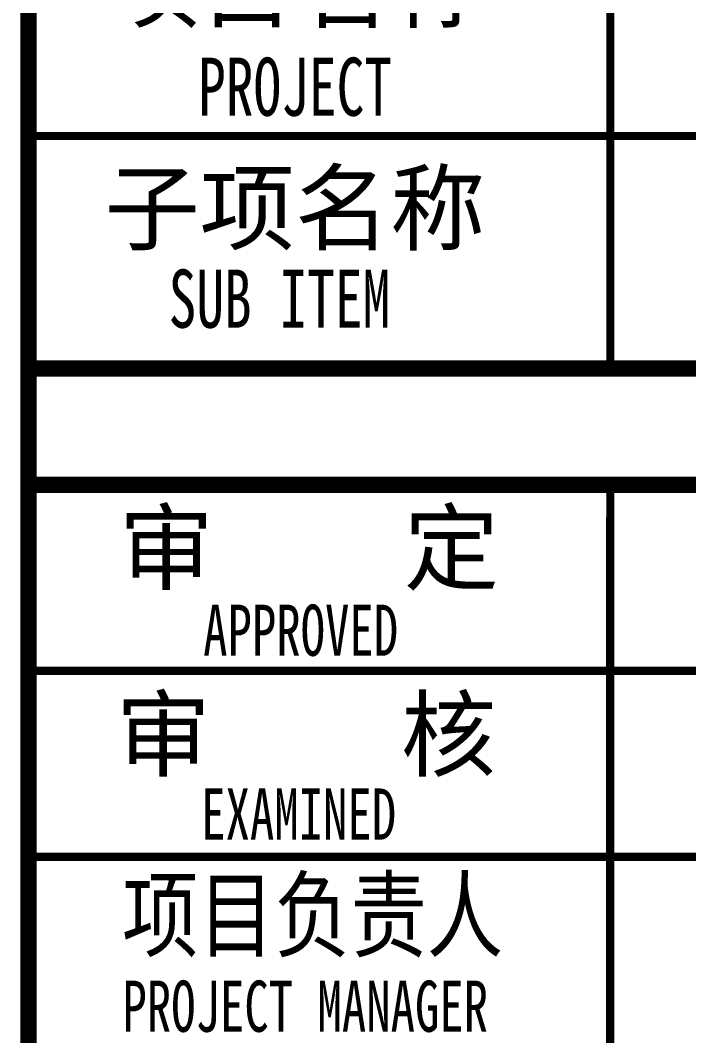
# Model space of a CAD drawing. Extents: x 621174 to 1725648, y -986053 to 860327.
# Drawn here: x 748575 to 751447, y -932222 to -927856 of the extents above; entities that cross this region are included whole.
import ezdxf

# ---------------------------------------------------------------- set-up
doc = ezdxf.new("R2010")
doc.units = 0
doc.header["$LTSCALE"] = 1000
doc.header["$MEASUREMENT"] = 0
for name, color, linetype in [('图框', 140, 'Continuous'), ('图签文字', 147, 'Continuous'), ('折板线', 8, 'Continuous')]:
    doc.layers.add(name, color=color, linetype=linetype)
doc.styles.add('建筑图签-1', font='simhei.ttf', dxfattribs={"width": 0.7})

# ---------------------------------------------------------------- blocks, each defined once
blk = doc.blocks.new('2q3q2342q35q2343r5q23rwetr')
at = {"layer": '图框'}
for points, const_width in [([(3527617.7, 3121310.1), (3527617.7, 3161310.1)], 70), ([(3530117.7, 3135010.4), (3530117.7, 3139010.4)], 35), ([(3527617.7, 3136010.4), (3534617.7, 3136010.4)], 35), ([(3534617.7, 3135010.4), (3527617.7, 3135010.4)], 70), ([(3534617.7, 3134510.4), (3527617.7, 3134510.4)], 70), ([(3527617.7, 3134510.4), (3534617.7, 3134510.4)], 70), ([(3530117.2, 3128110.4), (3530117.7, 3134510.4)], 35), ([(3527617.7, 3133710.4), (3534617.7, 3133710.4)], 35), ([(3527617.7, 3132910.4), (3534617.7, 3132910.4)], 35)]:
    blk.add_lwpolyline(points, dxfattribs=dict(at, const_width=const_width))
at = {"layer": '图签文字', "color": 7, "style": '建筑图签-1'}
for s, p in [('项目名称', (3527944.3, 3136507.2)), ('子项名称', (3527944.3, 3135550.5)), ('审    定', (3528005.4, 3134089.3)), ('审    核', (3527992.2, 3133287))]:
    blk.add_text(s, height=300, dxfattribs=at).set_placement(p)
at = {"layer": '图签文字', "style": '建筑图签-1', "width": 0.7}
for s, height, p in [('PROJECT', 250, (3528346.6, 3136096.9)), ('SUB ITEM', 250, (3528220, 3135185.7)), ('APPROVED ', 220, (3528368.3, 3133774.8)), ('EXAMINED  ', 220, (3528359.7, 3132984.2, -1799)), ('PROJECT MANAGER', 220, (3528021.5, 3132158.1, -1799))]:
    blk.add_text(s, height=height, dxfattribs=at).set_placement(p)
at = {"layer": '图签文字', "color": 7, "style": '建筑图签-1', "width": 0.8}
blk.add_text('项目负责人', height=300, dxfattribs=at).set_placement((3528020.1, 3132510.8))

msp = doc.modelspace()

# ---------------------------------------------------------------- block references
at = {"layer": '折板线'}
msp.add_blockref('2q3q2342q35q2343r5q23rwetr', (-2779007.6, -4064363.5), dxfattribs=at)

doc.saveas('drawing.dxf')
